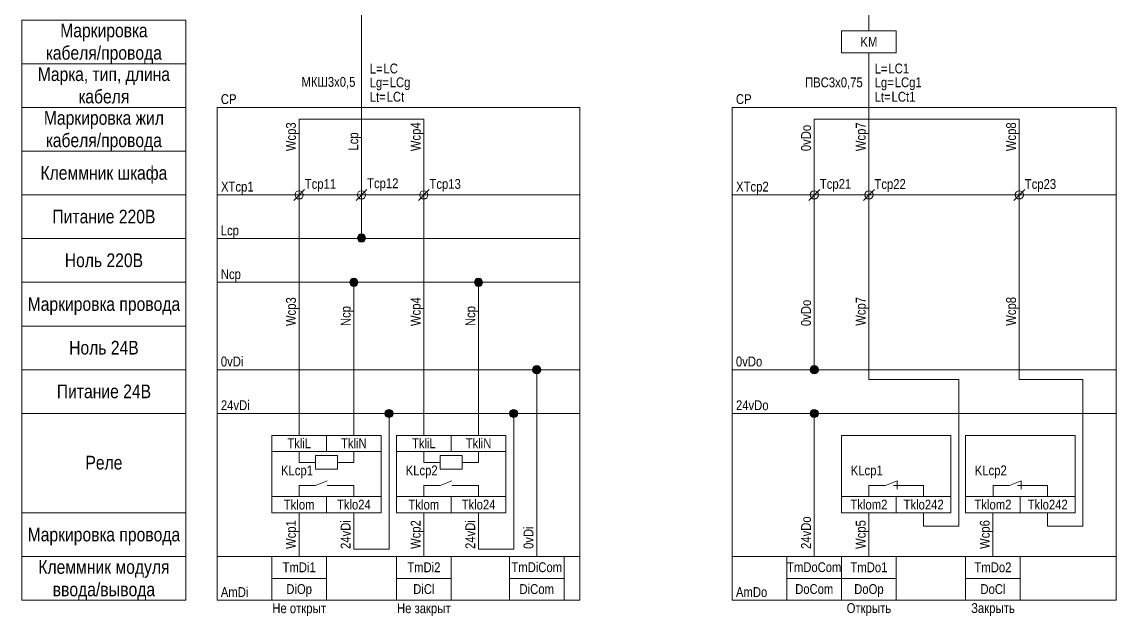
# Model space of a CAD drawing. Header units: millimetres. Extents: x 20 to 336, y -280 to -5.
# Drawn here: x 20 to 220.1, y -280.3 to -171.5 of the extents above; entities that cross this region are included whole.
import ezdxf

# ---------------------------------------------------------------- set-up
doc = ezdxf.new("R2010")
doc.units = ezdxf.units.MM
doc.header["$MEASUREMENT"] = 0
doc.linetypes.add('1_1', pattern=[2000, 1000, -1000])
doc.linetypes.add('4_2_1_2', pattern=[6702.777624, 3527.777672, -1763.888836, 0, -1411.111116])
for name, color, linetype in [('cp_names', 7, 'Continuous'), ('cp_params_di', 7, 'Continuous'), ('cp_params_do', 7, 'Continuous'), ('cp_static_di', 7, 'Continuous'), ('cp_static_do', 7, 'Continuous'), ('id_names', 7, 'Continuous'), ('id_params_di', 7, 'Continuous'), ('id_params_do', 7, 'Continuous'), ('id_static_di', 7, 'Continuous'), ('id_static_do', 7, 'Continuous')]:
    doc.layers.add(name, color=color, linetype=linetype)
doc.styles.add('СГЕНЕРИР_СТИЛЬ_1', font='')
doc.styles.get('СГЕНЕРИР_СТИЛЬ_1').set_extended_font_data('Arial Narrow')

msp = doc.modelspace()

# ---------------------------------------------------------------- hatches: boundary and pattern name
at = {"layer": 'cp_static_di', "linetype": 'Continuous', "lineweight": 0, "true_color": 0x000000}
for points in [[(81.35, -211.06), (81.41, -211.35), (81.57, -211.59), (81.81, -211.75), (82.1, -211.81), (82.39, -211.75), (82.63, -211.59), (82.79, -211.35), (82.85, -211.06), (82.79, -210.77), (82.63, -210.53), (82.39, -210.37), (82.1, -210.31), (81.81, -210.37), (81.57, -210.53), (81.41, -210.77)], [(79.95, -219.18), (80.01, -219.47), (80.17, -219.71), (80.41, -219.87), (80.7, -219.93), (80.99, -219.87), (81.23, -219.71), (81.39, -219.47), (81.45, -219.18), (81.39, -218.89), (81.23, -218.65), (80.99, -218.49), (80.7, -218.43), (80.41, -218.49), (80.17, -218.65), (80.01, -218.89)], [(102.75, -219.18), (102.81, -219.47), (102.97, -219.71), (103.21, -219.87), (103.5, -219.93), (103.79, -219.87), (104.03, -219.71), (104.19, -219.47), (104.25, -219.18), (104.19, -218.89), (104.03, -218.65), (103.79, -218.49), (103.5, -218.43), (103.21, -218.49), (102.97, -218.65), (102.81, -218.89)], [(113.39, -235.18), (113.45, -235.47), (113.61, -235.71), (113.85, -235.87), (114.14, -235.93), (114.43, -235.87), (114.67, -235.71), (114.83, -235.47), (114.89, -235.18), (114.83, -234.89), (114.67, -234.65), (114.43, -234.49), (114.14, -234.43), (113.85, -234.49), (113.61, -234.65), (113.45, -234.89)], [(86.38, -243.18), (86.43, -243.47), (86.6, -243.71), (86.84, -243.87), (87.13, -243.93), (87.41, -243.87), (87.66, -243.71), (87.82, -243.47), (87.88, -243.18), (87.82, -242.89), (87.66, -242.65), (87.41, -242.49), (87.13, -242.43), (86.84, -242.49), (86.6, -242.65), (86.43, -242.89)], [(109.18, -243.18), (109.23, -243.47), (109.4, -243.71), (109.64, -243.87), (109.93, -243.93), (110.21, -243.87), (110.46, -243.71), (110.62, -243.47), (110.68, -243.18), (110.62, -242.89), (110.46, -242.65), (110.21, -242.49), (109.93, -242.43), (109.64, -242.49), (109.4, -242.65), (109.23, -242.89)]]:
    msp.add_hatch(color=18, dxfattribs=at).paths.add_polyline_path(points)
at = {"layer": 'cp_static_do', "linetype": 'Continuous', "lineweight": 0, "true_color": 0x000000}
for points in [[(164.13, -235.18), (164.19, -235.47), (164.35, -235.71), (164.6, -235.87), (164.88, -235.93), (165.17, -235.87), (165.41, -235.71), (165.58, -235.47), (165.63, -235.18), (165.58, -234.89), (165.41, -234.65), (165.17, -234.49), (164.88, -234.43), (164.6, -234.49), (164.35, -234.65), (164.19, -234.89)], [(164.13, -243.18), (164.19, -243.47), (164.35, -243.71), (164.6, -243.87), (164.88, -243.93), (165.17, -243.87), (165.41, -243.71), (165.58, -243.47), (165.63, -243.18), (165.58, -242.89), (165.41, -242.65), (165.17, -242.49), (164.88, -242.43), (164.6, -242.49), (164.35, -242.65), (164.19, -242.89)]]:
    msp.add_hatch(color=18, dxfattribs=at).paths.add_polyline_path(points)

# ---------------------------------------------------------------- linework, layer by layer
at = {"layer": 'cp_names', "color": 7, "linetype": 'Continuous', "lineweight": 15, "ltscale": 100}
for points in [[(20, -195.18), (50, -195.18), (50, -187.18), (20, -187.18)], [(20, -203.18), (50, -203.18), (50, -195.18), (20, -195.18)], [(20, -211.18), (50, -211.18), (50, -203.18), (20, -203.18)], [(20, -219.18), (50, -219.18), (50, -211.18), (20, -211.18)], [(20, -227.18), (50, -227.18), (50, -219.18), (20, -219.18)], [(20, -235.18), (50, -235.18), (50, -227.18), (20, -227.18)], [(20, -243.18), (50, -243.18), (50, -235.18), (20, -235.18)], [(20, -261.36), (50, -261.36), (50, -243.18), (20, -243.18)], [(20, -269.36), (50, -269.36), (50, -261.36), (20, -261.36)], [(20, -277.36), (50, -277.36), (50, -269.36), (20, -269.36)]]:
    msp.add_lwpolyline(points, close=True, dxfattribs=at)
at = {"layer": 'cp_static_di', "color": 7, "linetype": '1_1', "lineweight": 15, "ltscale": 100}
for p, q in [((122.02, -187.18), (55.7, -187.18)), ((55.7, -187.18), (55.7, -277.36)), ((122.02, -187.18), (122.02, -277.36))]:
    msp.add_line(p, q, dxfattribs=at)
at = {"layer": 'cp_static_di', "color": 7, "linetype": 'Continuous', "lineweight": 15, "ltscale": 100}
for p, q in [((70.7, -203.18), (70.7, -189.32)), ((70.7, -189.32), (93.5, -189.32)), ((70.7, -189.32), (70.7, -247.18)), ((82.1, -189.32), (82.1, -203.06)), ((93.5, -189.32), (93.5, -247.18)), ((93.5, -203.18), (93.5, -189.32)), ((69.7, -204.18), (71.7, -202.18)), ((81.1, -204.18), (83.1, -202.18)), ((82.1, -203.06), (82.1, -210.31)), ((92.5, -204.18), (94.5, -202.18)), ((55.7, -211.18), (122.02, -211.18)), ((55.7, -219.18), (122.02, -219.18)), ((80.7, -247.18), (80.7, -219.93)), ((103.5, -247.18), (103.5, -219.93)), ((55.7, -235.18), (122.02, -235.18)), ((114.14, -235.93), (114.14, -269.36)), ((55.7, -243.18), (122.02, -243.18)), ((87.13, -268), (87.13, -243.93)), ((109.93, -268), (109.93, -243.93)), ((70.7, -261.36), (70.7, -269.36)), ((80.7, -261.36), (80.7, -268)), ((93.5, -261.36), (93.5, -269.36)), ((103.5, -261.36), (103.5, -268)), ((80.7, -268), (87.13, -268)), ((103.5, -268), (109.93, -268)), ((55.7, -269.36), (122.02, -269.36)), ((55.7, -277.36), (122.02, -277.36))]:
    msp.add_line(p, q, dxfattribs=at)
at = {"layer": 'cp_static_di', "color": 7, "linetype": '4_2_1_2', "lineweight": 15, "ltscale": 100}
msp.add_line((55.7, -203.18), (122.02, -203.18), dxfattribs=at)
at = {"layer": 'cp_static_di', "color": 7, "linetype": 'Continuous', "lineweight": 15, "ltscale": 100}
for points in [[(65.7, -261.36), (85.7, -261.36), (85.7, -247.18), (65.7, -247.18)], [(65.7, -250.14), (75.7, -250.14), (75.7, -247.18), (65.7, -247.18)], [(75.7, -250.14), (85.7, -250.14), (85.7, -247.18), (75.7, -247.18)], [(88.5, -261.36), (108.5, -261.36), (108.5, -247.18), (88.5, -247.18)], [(88.5, -250.14), (98.5, -250.14), (98.5, -247.18), (88.5, -247.18)], [(98.5, -250.14), (108.5, -250.14), (108.5, -247.18), (98.5, -247.18)], [(77.7, -250.89), (77.7, -253.39), (73.7, -253.39), (73.7, -250.89)], [(100.5, -250.89), (100.5, -253.39), (96.5, -253.39), (96.5, -250.89)], [(65.7, -261.36), (75.7, -261.36), (75.7, -258.39), (65.7, -258.39)], [(75.7, -261.36), (85.7, -261.36), (85.7, -258.39), (75.7, -258.39)], [(88.5, -261.36), (98.5, -261.36), (98.5, -258.39), (88.5, -258.39)], [(98.5, -261.36), (108.5, -261.36), (108.5, -258.39), (98.5, -258.39)], [(65.7, -269.36), (75.7, -269.36), (75.7, -273.36), (65.7, -273.36)], [(88.5, -269.36), (98.5, -269.36), (98.5, -273.36), (88.5, -273.36)], [(109.14, -269.36), (119.14, -269.36), (119.14, -273.36), (109.14, -273.36)], [(65.7, -273.36), (75.7, -273.36), (75.7, -277.36), (65.7, -277.36)], [(88.5, -273.36), (98.5, -273.36), (98.5, -277.36), (88.5, -277.36)], [(109.14, -273.36), (119.14, -273.36), (119.14, -277.36), (109.14, -277.36)]]:
    msp.add_lwpolyline(points, close=True, dxfattribs=at)
for points in [[(70.71, -250.14), (70.71, -252.14), (73.7, -252.14)], [(80.7, -250.14), (80.7, -252.14), (77.7, -252.14)], [(93.51, -250.14), (93.51, -252.14), (96.5, -252.14)], [(103.5, -250.14), (103.5, -252.14), (100.5, -252.14)], [(73.7, -256.36), (75.84, -255.53)], [(96.5, -256.36), (98.64, -255.53)], [(70.71, -258.39), (70.71, -256.36), (73.7, -256.36)], [(77.7, -256.36), (75.84, -256.36)], [(80.7, -258.39), (80.7, -256.36), (77.7, -256.36)], [(93.51, -258.39), (93.51, -256.36), (96.5, -256.36)], [(100.5, -256.36), (98.64, -256.36)], [(103.5, -258.39), (103.5, -256.36), (100.5, -256.36)]]:
    msp.add_lwpolyline(points, dxfattribs=at)
for centre in [(70.7, -203.18), (82.1, -203.18), (93.5, -203.18), (82.1, -211.06), (80.7, -219.18), (103.5, -219.18), (114.14, -235.18), (87.13, -243.18), (109.93, -243.18)]:
    msp.add_circle(centre, 0.75, dxfattribs=at)
at = {"layer": 'cp_static_do', "color": 7, "linetype": '1_1', "lineweight": 15, "ltscale": 100}
for p, q in [((220.08, -187.18), (149.88, -187.18)), ((149.88, -187.18), (149.88, -277.36)), ((220.08, -187.18), (220.08, -277.36))]:
    msp.add_line(p, q, dxfattribs=at)
at = {"layer": 'cp_static_do', "color": 7, "linetype": 'Continuous', "lineweight": 15, "ltscale": 100}
for p, q in [((164.88, -189.32), (174.88, -189.32)), ((164.88, -203.18), (164.88, -189.32)), ((174.88, -189.32), (174.88, -203.18)), ((202.38, -189.32), (174.88, -189.32)), ((202.38, -189.32), (202.38, -203.18)), ((202.38, -195.18), (202.38, -236.94)), ((163.88, -204.18), (165.88, -202.18)), ((164.88, -234.43), (164.88, -203.18)), ((173.88, -204.18), (175.88, -202.18)), ((174.88, -203.18), (174.88, -236.94)), ((201.38, -204.18), (203.38, -202.18)), ((149.88, -235.18), (220.08, -235.18)), ((191.32, -236.94), (174.88, -236.94)), ((191.32, -263.8), (191.32, -236.94)), ((214, -236.94), (202.38, -236.94)), ((214, -263.8), (214, -236.94)), ((149.88, -243.18), (220.08, -243.18)), ((164.88, -243.93), (164.88, -269.36)), ((180.02, -255.53), (180.02, -257.02)), ((202.71, -255.53), (202.71, -257.02)), ((174.88, -261.36), (174.88, -269.36)), ((184.88, -261.36), (184.88, -263.8)), ((197.56, -261.36), (197.56, -269.36)), ((207.56, -261.36), (207.56, -263.8)), ((184.88, -263.8), (191.32, -263.8)), ((207.56, -263.8), (214, -263.8)), ((149.88, -269.36), (220.08, -269.36)), ((149.88, -277.36), (220.08, -277.36))]:
    msp.add_line(p, q, dxfattribs=at)
at = {"layer": 'cp_static_do', "color": 7, "linetype": '4_2_1_2', "lineweight": 15, "ltscale": 100}
msp.add_line((149.88, -203.18), (220.08, -203.18), dxfattribs=at)
at = {"layer": 'cp_static_do', "color": 7, "linetype": 'Continuous', "lineweight": 15, "ltscale": 100}
for points in [[(169.88, -261.36), (189.88, -261.36), (189.88, -247.18), (169.88, -247.18)], [(192.56, -261.36), (212.56, -261.36), (212.56, -247.18), (192.56, -247.18)], [(169.88, -261.36), (179.88, -261.36), (179.88, -258.39), (169.88, -258.39)], [(179.88, -261.36), (189.88, -261.36), (189.88, -258.39), (179.88, -258.39)], [(192.56, -261.36), (202.56, -261.36), (202.56, -258.39), (192.56, -258.39)], [(202.56, -261.36), (212.56, -261.36), (212.56, -258.39), (202.56, -258.39)], [(159.88, -269.36), (169.88, -269.36), (169.88, -273.36), (159.88, -273.36)], [(169.88, -269.36), (179.88, -269.36), (179.88, -273.36), (169.88, -273.36)], [(192.56, -269.36), (202.56, -269.36), (202.56, -273.36), (192.56, -273.36)], [(159.88, -273.36), (169.88, -273.36), (169.88, -277.36), (159.88, -277.36)], [(169.88, -273.36), (179.88, -273.36), (179.88, -277.36), (169.88, -277.36)], [(192.56, -273.36), (202.56, -273.36), (202.56, -277.36), (192.56, -277.36)]]:
    msp.add_lwpolyline(points, close=True, dxfattribs=at)
for points in [[(177.89, -256.36), (180.02, -255.53)], [(200.57, -256.36), (202.71, -255.53)], [(174.89, -258.39), (174.89, -256.36), (177.89, -256.36)], [(181.89, -256.36), (179.38, -256.36)], [(184.88, -258.39), (184.88, -256.36), (181.89, -256.36)], [(197.57, -258.39), (197.57, -256.36), (200.57, -256.36)], [(207.56, -258.39), (207.56, -256.36), (202.07, -256.36)]]:
    msp.add_lwpolyline(points, dxfattribs=at)
for centre in [(164.88, -203.18), (174.88, -203.18), (202.38, -203.18), (164.88, -235.18), (164.88, -243.18)]:
    msp.add_circle(centre, 0.75, dxfattribs=at)
at = {"layer": 'id_names', "color": 7, "linetype": 'Continuous', "lineweight": 15, "ltscale": 100}
for points in [[(20, -179.18), (50, -179.18), (50, -171.18), (20, -171.18)], [(20, -187.18), (50, -187.18), (50, -179.18), (20, -179.18)]]:
    msp.add_lwpolyline(points, close=True, dxfattribs=at)
at = {"layer": 'id_static_di', "color": 7, "linetype": 'Continuous', "lineweight": 15, "ltscale": 100}
msp.add_line((82.1, -189.32), (82.1, -49), dxfattribs=at)
at = {"layer": 'id_static_do', "color": 7, "linetype": 'Continuous', "lineweight": 15, "ltscale": 100}
for p, q in [((174.88, -173.18), (174.88, -169.98)), ((174.88, -189.32), (174.88, -177.18))]:
    msp.add_line(p, q, dxfattribs=at)
msp.add_lwpolyline([(169.88, -177.18), (179.88, -177.18), (179.88, -173.18), (169.88, -173.18)], close=True, dxfattribs=at)

# ---------------------------------------------------------------- texts
at = {"layer": 'cp_names', "color": 7, "linetype": 'Continuous', "lineweight": 15, "char_height": 2.5, "attachment_point": 2, "style": 'СГЕНЕРИР_СТИЛЬ_1'}
for s, insert, line_spacing_factor in [('\\A1;{\\pqc;\\fArial Narrow|b0|i0|c204|p34;Маркировка жил\\P\\pqc;\\fArial Narrow|b0|i0|c204|p34;кабеля/провода}', (35, -187.84), 0.982786), ('\\A1;{\\pqc;\\fArial Narrow|b0|i0|c204|p34;Клеммник модуля\\P\\pqc;\\fArial Narrow|b0|i0|c204|p34;ввода\\fArial Narrow|b0|i0|c204|p34;/вывода}', (35, -270.02), 0.985989)]:
    msp.add_mtext(s, dxfattribs=dict(at, insert=insert, line_spacing_factor=line_spacing_factor))
for s, insert in [('\\A1;{\\pqc;\\fArial Narrow|b0|i0|c204|p34;Клеммник\\fArial Narrow|b0|i0|c204|p34; шкафа}', (35, -197.9)), ('\\A1;{\\pqc;\\fArial Narrow|b0|i0|c204|p34;Питание \\fArial Narrow|b0|i0|c204|p34;220В}', (35, -205.89)), ('\\A1;{\\pqc;\\fArial Narrow|b0|i0|c204|p34;Ноль\\fArial Narrow|b0|i0|c204|p34; 220В}', (35, -213.89)), ('\\A1;{\\pqc;\\fArial Narrow|b0|i0|c204|p34;Маркировка \\fArial Narrow|b0|i0|c204|p34;провода}', (35, -221.9)), ('\\A1;{\\pqc;\\fArial Narrow|b0|i0|c204|p34;Ноль 24\\fArial Narrow|b0|i0|c204|p34;В}', (35, -229.89)), ('\\A1;{\\pqc;\\fArial Narrow|b0|i0|c204|p34;Питание 2\\fArial Narrow|b0|i0|c204|p34;4\\fArial Narrow|b0|i0|c204|p34;В}', (35, -237.89)), ('\\A1;{\\pqc;\\fArial Narrow|b0|i0|c204|p34;Реле}', (35, -250.93)), ('\\A1;{\\pqc;\\fArial Narrow|b0|i0|c204|p34;Маркировка \\fArial Narrow|b0|i0|c204|p34;провода}', (35, -264.08))]:
    msp.add_mtext(s, dxfattribs=dict(at, insert=insert))
at = {"layer": 'cp_params_di', "color": 7, "linetype": 'Continuous', "lineweight": 15, "char_height": 1.8, "style": 'СГЕНЕРИР_СТИЛЬ_1'}
for s, insert, attachment_point in [('\\A1;{\\pqc;\\fArial Narrow|b0|i0|c204|p34;CP}', (57.81, -184.75), 2), ('\\A1;{\\pqr;\\fArial Narrow|b0|i0|c204|p34;XTcp\\fArial Narrow|b0|i0|c204|p34;1}', (62.37, -200.77), 3), ('\\A1;{\\pql;\\fArial Narrow|b0|i0|c204|p34;Tcp\\fArial Narrow|b0|i0|c204|p34;1\\fArial Narrow|b0|i0|c204|p34;1}', (71.73, -200.27), 1), ('\\A1;{\\pql;\\fArial Narrow|b0|i0|c204|p34;Tcp\\fArial Narrow|b0|i0|c204|p34;1\\fArial Narrow|b0|i0|c204|p34;2}', (83.13, -200.15), 1), ('\\A1;{\\pql;\\fArial Narrow|b0|i0|c204|p34;Tcp\\fArial Narrow|b0|i0|c204|p34;1\\fArial Narrow|b0|i0|c204|p34;3}', (94.53, -200.27), 1), ('\\A1;{\\pqc;\\fArial Narrow|b0|i0|c204|p34;L\\fArial Narrow|b0|i0|c204|p34;cp}', (58.03, -208.78), 2), ('\\A1;{\\pqc;\\fArial Narrow|b0|i0|c204|p34;N\\fArial Narrow|b0|i0|c204|p34;cp}', (58.21, -216.78), 2), ('\\A1;{\\pqc;\\fArial Narrow|b0|i0|c204|p34;0v\\fArial Narrow|b0|i0|c204|p34;Di}', (58.44, -232.77), 2), ('\\A1;{\\pqc;\\fArial Narrow|b0|i0|c204|p34;24v\\fArial Narrow|b0|i0|c204|p34;Di}', (59.02, -240.77), 2), ('\\A1;{\\pqc;\\fArial Narrow|b0|i0|c204|p34;TkliL}', (70.7, -247.74), 2), ('\\A1;{\\pqc;\\fArial Narrow|b0|i0|c204|p34;ТkliN}', (80.7, -247.74), 2), ('\\A1;{\\pqc;\\fArial Narrow|b0|i0|c204|p34;TkliL}', (93.5, -247.74), 2), ('\\A1;{\\pqc;\\fArial Narrow|b0|i0|c204|p34;ТkliN}', (103.5, -247.74), 2), ('\\A1;{\\pqc;\\fArial Narrow|b0|i0|c204|p34;KLcp\\fArial Narrow|b0|i0|c204|p34;1}', (70.3, -252.7), 2), ('\\A1;{\\pqc;\\fArial Narrow|b0|i0|c204|p34;KLcp\\fArial Narrow|b0|i0|c204|p34;2}', (93.1, -252.7), 2), ('\\A1;{\\pqc;\\fArial Narrow|b0|i0|c204|p34;Тkl\\fArial Narrow|b0|i0|c204|p34;om}', (70.7, -258.96), 2), ('\\A1;{\\pqc;\\fArial Narrow|b0|i0|c204|p34;Tkl\\fArial Narrow|b0|i0|c204|p34;o24}', (80.7, -258.95), 2), ('\\A1;{\\pqc;\\fArial Narrow|b0|i0|c204|p34;Тkl\\fArial Narrow|b0|i0|c204|p34;om}', (93.5, -258.96), 2), ('\\A1;{\\pqc;\\fArial Narrow|b0|i0|c204|p34;Tkl\\fArial Narrow|b0|i0|c204|p34;o24}', (103.5, -258.95), 2), ('\\A1;{\\pqc;\\fArial Narrow|b0|i0|c204|p34;Tm\\fArial Narrow|b0|i0|c204|p34;Di\\fArial Narrow|b0|i0|c204|p34;1}', (70.7, -270.43), 2), ('\\A1;{\\pqc;\\fArial Narrow|b0|i0|c204|p34;TmDi2}', (93.5, -270.43), 2), ('\\A1;{\\pqc;\\fArial Narrow|b0|i0|c204|p34;TmDiCom}', (114.14, -270.41), 2), ('\\A1;{\\pqc;\\fArial Narrow|b0|i0|c204|p34;Am\\fArial Narrow|b0|i0|c204|p34;Di}', (58.9, -274.96), 2), ('\\A1;{\\pqc;\\fArial Narrow|b0|i0|c204|p34;Di\\fArial Narrow|b0|i0|c204|p34;Op}', (70.7, -274.41), 2), ('\\A1;{\\pqc;\\fArial Narrow|b0|i0|c204|p34;DiCl}', (93.5, -274.41), 2), ('\\A1;{\\pqc;\\fArial Narrow|b0|i0|c204|p34;Di\\fArial Narrow|b0|i0|c204|p34;Com}', (114.14, -274.41), 2)]:
    msp.add_mtext(s, dxfattribs=dict(at, insert=insert, attachment_point=attachment_point))
at = {"layer": 'cp_params_di', "color": 7, "linetype": 'Continuous', "lineweight": 15, "char_height": 1.8, "attachment_point": 1, "rotation": 90, "style": 'СГЕНЕРИР_СТИЛЬ_1'}
for s, insert in [('\\A1;{\\pql;\\fArial Narrow|b0|i0|c204|p34;Wcp\\fArial Narrow|b0|i0|c204|p34;3}', (68.29, -195.18)), ('\\A1;{\\pql;\\fArial Narrow|b0|i0|c204|p34;Wcp\\fArial Narrow|b0|i0|c204|p34;4}', (91.1, -195.18)), ('\\A1;{\\pql;\\fArial Narrow|b0|i0|c204|p34;L\\fArial Narrow|b0|i0|c204|p34;cp}', (79.7, -195.06)), ('\\A1;{\\pql;\\fArial Narrow|b0|i0|c204|p34;Wcp\\fArial Narrow|b0|i0|c204|p34;3}', (68.29, -227.18)), ('\\A1;{\\pql;\\fArial Narrow|b0|i0|c204|p34;Wcp\\fArial Narrow|b0|i0|c204|p34;4}', (91.1, -227.18)), ('\\A1;{\\pql;\\fArial Narrow|b0|i0|c204|p34;N\\fArial Narrow|b0|i0|c204|p34;cp}', (78.3, -227.18)), ('\\A1;{\\pql;\\fArial Narrow|b0|i0|c204|p34;N\\fArial Narrow|b0|i0|c204|p34;cp}', (101.1, -227.18)), ('\\A1;{\\pql;\\fArial Narrow|b0|i0|c204|p34;Wcp\\fArial Narrow|b0|i0|c204|p34;1}', (68.29, -267.97)), ('\\A1;{\\pql;\\fArial Narrow|b0|i0|c204|p34;24v\\fArial Narrow|b0|i0|c204|p34;Di}', (78.29, -267.97)), ('\\A1;{\\pql;\\fArial Narrow|b0|i0|c204|p34;Wcp\\fArial Narrow|b0|i0|c204|p34;2}', (91.09, -267.97)), ('\\A1;{\\pql;\\fArial Narrow|b0|i0|c204|p34;24v\\fArial Narrow|b0|i0|c204|p34;Di}', (101.09, -267.97)), ('\\A1;{\\pql;\\fArial Narrow|b0|i0|c204|p34;0v\\fArial Narrow|b0|i0|c204|p34;Di}', (111.73, -267.97))]:
    msp.add_mtext(s, dxfattribs=dict(at, insert=insert))
at = {"layer": 'cp_params_do', "color": 7, "linetype": 'Continuous', "lineweight": 15, "style": 'СГЕНЕРИР_СТИЛЬ_1'}
for s, insert, char_height, attachment_point in [('\\A1;{\\pqc;\\fArial Narrow|b0|i0|c204|p34;CP}', (151.99, -184.75), 1.8, 2), ('\\A1;{\\pqr;\\fArial Narrow|b0|i0|c204|p34;XTcp\\fArial Narrow|b0|i0|c204|p34;2}', (156.55, -200.77), 1.8, 3), ('\\A1;{\\pql;\\fArial Narrow|b0|i0|c204|p34;Tcp\\fArial Narrow|b0|i0|c204|p34;2\\fArial Narrow|b0|i0|c204|p34;1}', (165.91, -200.27), 1.8, 1), ('\\A1;{\\pql;\\fArial Narrow|b0|i0|c204|p34;Tcp\\fArial Narrow|b0|i0|c204|p34;2\\fArial Narrow|b0|i0|c204|p34;2}', (175.89, -200.29), 1.8, 1), ('\\A1;{\\pql;\\fArial Narrow|b0|i0|c204|p34;Tcp2\\fArial Narrow|b0|i0|c204|p34;3}', (203.38, -200.29), 1.8, 1), ('\\A1;{\\pqc;\\fArial Narrow|b0|i0|c204|p34;0v\\fArial Narrow|b0|i0|c204|p34;Do}', (152.97, -232.77), 1.8, 2), ('\\A1;{\\pqc;\\fArial Narrow|b0|i0|c204|p34;24v\\fArial Narrow|b0|i0|c204|p34;Do}', (153.55, -240.77), 1.8, 2), ('\\A1;{\\pqc;\\fArial Narrow|b0|i0|c204|p34;KLcp\\fArial Narrow|b0|i0|c204|p34;1}', (174.48, -252.7), 1.8, 2), ('\\A1;{\\pqc;\\fArial Narrow|b0|i0|c204|p34;KLcp\\fArial Narrow|b0|i0|c204|p34;2}', (197.16, -252.7), 1.8, 2), ('\\A1;{\\pqc;\\fArial Narrow|b0|i0|c204|p34;Тkl\\fArial Narrow|b0|i0|c204|p34;om2}', (174.88, -258.95), 1.8, 2), ('\\A1;{\\pqc;\\fArial Narrow|b0|i0|c204|p34;Tklo242}', (184.88, -258.95), 1.8, 2), ('\\A1;{\\pqc;\\fArial Narrow|b0|i0|c204|p34;Тkl\\fArial Narrow|b0|i0|c204|p34;om2}', (197.56, -258.95), 1.8, 2), ('\\A1;{\\pqc;\\fArial Narrow|b0|i0|c204|p34;Тkl\\fArial Narrow|b0|i0|c204|p34;o242}', (207.56, -258.95), 1.8, 2), ('\\A1;{\\pqc;\\fArial Narrow|b0|i0|c204|p34;Tm\\fArial Narrow|b0|i0|c204|p34;DoCom}', (164.88, -270.41), 1.79, 2), ('\\A1;{\\pqc;\\fArial Narrow|b0|i0|c204|p34;TmDo1}', (174.88, -270.43), 1.8, 2), ('\\A1;{\\pqc;\\fArial Narrow|b0|i0|c204|p34;TmDo2}', (197.56, -270.43), 1.8, 2), ('\\A1;{\\pqc;\\fArial Narrow|b0|i0|c204|p34;Am\\fArial Narrow|b0|i0|c204|p34;Do}', (153.43, -274.96), 1.8, 2), ('\\A1;{\\pqc;\\fArial Narrow|b0|i0|c204|p34;DoCom}', (164.88, -274.41), 1.79, 2), ('\\A1;{\\pqc;\\fArial Narrow|b0|i0|c204|p34;Do\\fArial Narrow|b0|i0|c204|p34;Op}', (174.88, -274.41), 1.8, 2), ('\\A1;{\\pqc;\\fArial Narrow|b0|i0|c204|p34;Do\\fArial Narrow|b0|i0|c204|p34;Cl}', (197.56, -274.41), 1.8, 2)]:
    msp.add_mtext(s, dxfattribs=dict(at, insert=insert, char_height=char_height, attachment_point=attachment_point))
at = {"layer": 'cp_params_do', "color": 7, "linetype": 'Continuous', "lineweight": 15, "char_height": 1.8, "attachment_point": 1, "rotation": 90, "style": 'СГЕНЕРИР_СТИЛЬ_1'}
for s, insert in [('\\A1;{\\pql;\\fArial Narrow|b0|i0|c204|p34;Wcp\\fArial Narrow|b0|i0|c204|p34;7}', (172.48, -195.18)), ('\\A1;{\\pql;\\fArial Narrow|b0|i0|c204|p34;Wcp\\fArial Narrow|b0|i0|c204|p34;8}', (199.97, -195.18)), ('\\A1;{\\pql;\\fArial Narrow|b0|i0|c204|p34;0v\\fArial Narrow|b0|i0|c204|p34;Do}', (162.47, -195.18)), ('\\A1;{\\pql;\\fArial Narrow|b0|i0|c204|p34;Wcp\\fArial Narrow|b0|i0|c204|p34;7}', (172.48, -227.13)), ('\\A1;{\\pql;\\fArial Narrow|b0|i0|c204|p34;Wcp\\fArial Narrow|b0|i0|c204|p34;8}', (199.97, -227.13)), ('\\A1;{\\pql;\\fArial Narrow|b0|i0|c204|p34;0v\\fArial Narrow|b0|i0|c204|p34;Do}', (162.47, -227.18)), ('\\A1;{\\pql;\\fArial Narrow|b0|i0|c204|p34;24v\\fArial Narrow|b0|i0|c204|p34;Do}', (162.47, -267.97)), ('\\A1;{\\pql;\\fArial Narrow|b0|i0|c204|p34;Wcp\\fArial Narrow|b0|i0|c204|p34;5}', (172.48, -267.97)), ('\\A1;{\\pql;\\fArial Narrow|b0|i0|c204|p34;Wcp\\fArial Narrow|b0|i0|c204|p34;6}', (195.16, -267.97))]:
    msp.add_mtext(s, dxfattribs=dict(at, insert=insert))
at = {"layer": 'cp_static_di', "color": 7, "linetype": 'Continuous', "lineweight": 15, "char_height": 1.8, "attachment_point": 2, "style": 'СГЕНЕРИР_СТИЛЬ_1'}
for s, insert in [('\\A1;{\\pqc;\\fArial Narrow|b0|i0|c204|p34;Не о\\fArial Narrow|b0|i0|c204|p34;ткрыт}', (70.7, -277.92)), ('\\A1;{\\pqc;\\fArial Narrow|b0|i0|c204|p34;Не з\\fArial Narrow|b0|i0|c204|p34;акрыт}', (93.5, -277.92))]:
    msp.add_mtext(s, dxfattribs=dict(at, insert=insert))
at = {"layer": 'cp_static_do', "color": 7, "linetype": 'Continuous', "lineweight": 15, "char_height": 1.8, "attachment_point": 2, "style": 'СГЕНЕРИР_СТИЛЬ_1'}
for s, insert in [('\\A1;{\\pqc;\\fArial Narrow|b0|i0|c204|p34;Открыть}', (174.88, -277.89)), ('\\A1;{\\pqc;\\fArial Narrow|b0|i0|c204|p34;Закрыть}', (197.56, -277.89))]:
    msp.add_mtext(s, dxfattribs=dict(at, insert=insert))
at = {"layer": 'id_names', "color": 7, "linetype": 'Continuous', "lineweight": 15, "char_height": 2.5, "attachment_point": 2, "style": 'СГЕНЕРИР_СТИЛЬ_1'}
for s, insert, line_spacing_factor in [('\\A1;{\\pqc;\\fArial Narrow|b0|i0|c204|p34;Маркировка\\P\\pqc;\\fArial Narrow|b0|i0|c204|p34;кабеля/провода}', (35, -171.84), 0.982786), ('\\A1;{\\pqc;\\fArial Narrow|b0|i0|c204|p34;Марка, тип\\fArial Narrow|b0|i0|c204|p34;, длина\\P\\pqc;\\fArial Narrow|b0|i0|c204|p34;кабеля}', (35, -179.84), 0.98101)]:
    msp.add_mtext(s, dxfattribs=dict(at, insert=insert, line_spacing_factor=line_spacing_factor))
at = {"layer": 'id_params_di', "color": 7, "linetype": 'Continuous', "lineweight": 15, "char_height": 1.8, "attachment_point": 1, "style": 'СГЕНЕРИР_СТИЛЬ_1'}
for s, insert in [('\\A1;{\\pql;\\fArial Narrow|b0|i0|c204|p34;LC}', (86.11, -179.15)), ('\\A1;{\\pql;\\fArial Narrow|b0|i0|c204|p34;LCg}', (87.26, -181.67)), ('\\A1;{\\pql;\\fArial Narrow|b0|i0|c204|p34;LCt}', (86.69, -184.32))]:
    msp.add_mtext(s, dxfattribs=dict(at, insert=insert))
at = {"layer": 'id_params_do', "color": 7, "linetype": 'Continuous', "lineweight": 15, "char_height": 1.8, "style": 'СГЕНЕРИР_СТИЛЬ_1'}
for s, insert, attachment_point in [('\\A1;{\\pqc;\\fArial Narrow|b0|i0|c204|p34;KM}', (174.88, -174.26), 2), ('\\A1;{\\pql;\\fArial Narrow|b0|i0|c204|p34;LC\\fArial Narrow|b0|i0|c204|p34;1}', (178.44, -179.15), 1), ('\\A1;{\\pql;\\fArial Narrow|b0|i0|c204|p34;LCg\\fArial Narrow|b0|i0|c204|p34;1}', (179.6, -181.67), 1), ('\\A1;{\\pql;\\fArial Narrow|b0|i0|c204|p34;LCt\\fArial Narrow|b0|i0|c204|p34;1}', (179.02, -184.32), 1)]:
    msp.add_mtext(s, dxfattribs=dict(at, insert=insert, attachment_point=attachment_point))
at = {"layer": 'id_static_di', "color": 7, "linetype": 'Continuous', "lineweight": 15, "char_height": 1.8, "attachment_point": 1, "style": 'СГЕНЕРИР_СТИЛЬ_1'}
for s, insert in [('\\A1;{\\pql;\\fArial Narrow|b0|i0|c204|p34;L=}', (83.6, -179.18)), ('\\A1;{\\pql;\\fArial Narrow|b0|i0|c204|p34;Lg=}', (83.6, -181.7)), ('\\A1;{\\pql;\\fArial Narrow|b0|i0|c204|p34;Lt=}', (83.6, -184.35))]:
    msp.add_mtext(s, dxfattribs=dict(at, insert=insert))
at = {"layer": 'id_static_di', "color": 7, "linetype": 'Continuous', "lineweight": 40, "insert": (71.13, -181.6), "char_height": 1.8, "attachment_point": 1, "style": 'СГЕНЕРИР_СТИЛЬ_1'}
msp.add_mtext('\\A1;{\\pql;\\fArial Narrow|b0|i0|c204|p34;МКШ3х0,5}', dxfattribs=at)
at = {"layer": 'id_static_do', "color": 7, "linetype": 'Continuous', "lineweight": 15, "char_height": 1.8, "attachment_point": 1, "style": 'СГЕНЕРИР_СТИЛЬ_1'}
for s, insert in [('\\A1;{\\pql;\\fArial Narrow|b0|i0|c204|p34;L=}', (175.93, -179.18)), ('\\A1;{\\pql;\\fArial Narrow|b0|i0|c204|p34;Lg=}', (175.93, -181.7)), ('\\A1;{\\pql;\\fArial Narrow|b0|i0|c204|p34;Lt=}', (175.93, -184.35))]:
    msp.add_mtext(s, dxfattribs=dict(at, insert=insert))
at = {"layer": 'id_static_do', "color": 7, "linetype": 'Continuous', "lineweight": 40, "insert": (163.2, -181.69), "char_height": 1.8, "attachment_point": 1, "style": 'СГЕНЕРИР_СТИЛЬ_1'}
msp.add_mtext('\\A1;{\\pql;\\fArial Narrow|b0|i0|c204|p34;ПВС3\\fArial Narrow|b0|i0|c204|p34;х0,\\fArial Narrow|b0|i0|c204|p34;7\\fArial Narrow|b0|i0|c204|p34;5}', dxfattribs=at)

doc.saveas('drawing.dxf')
